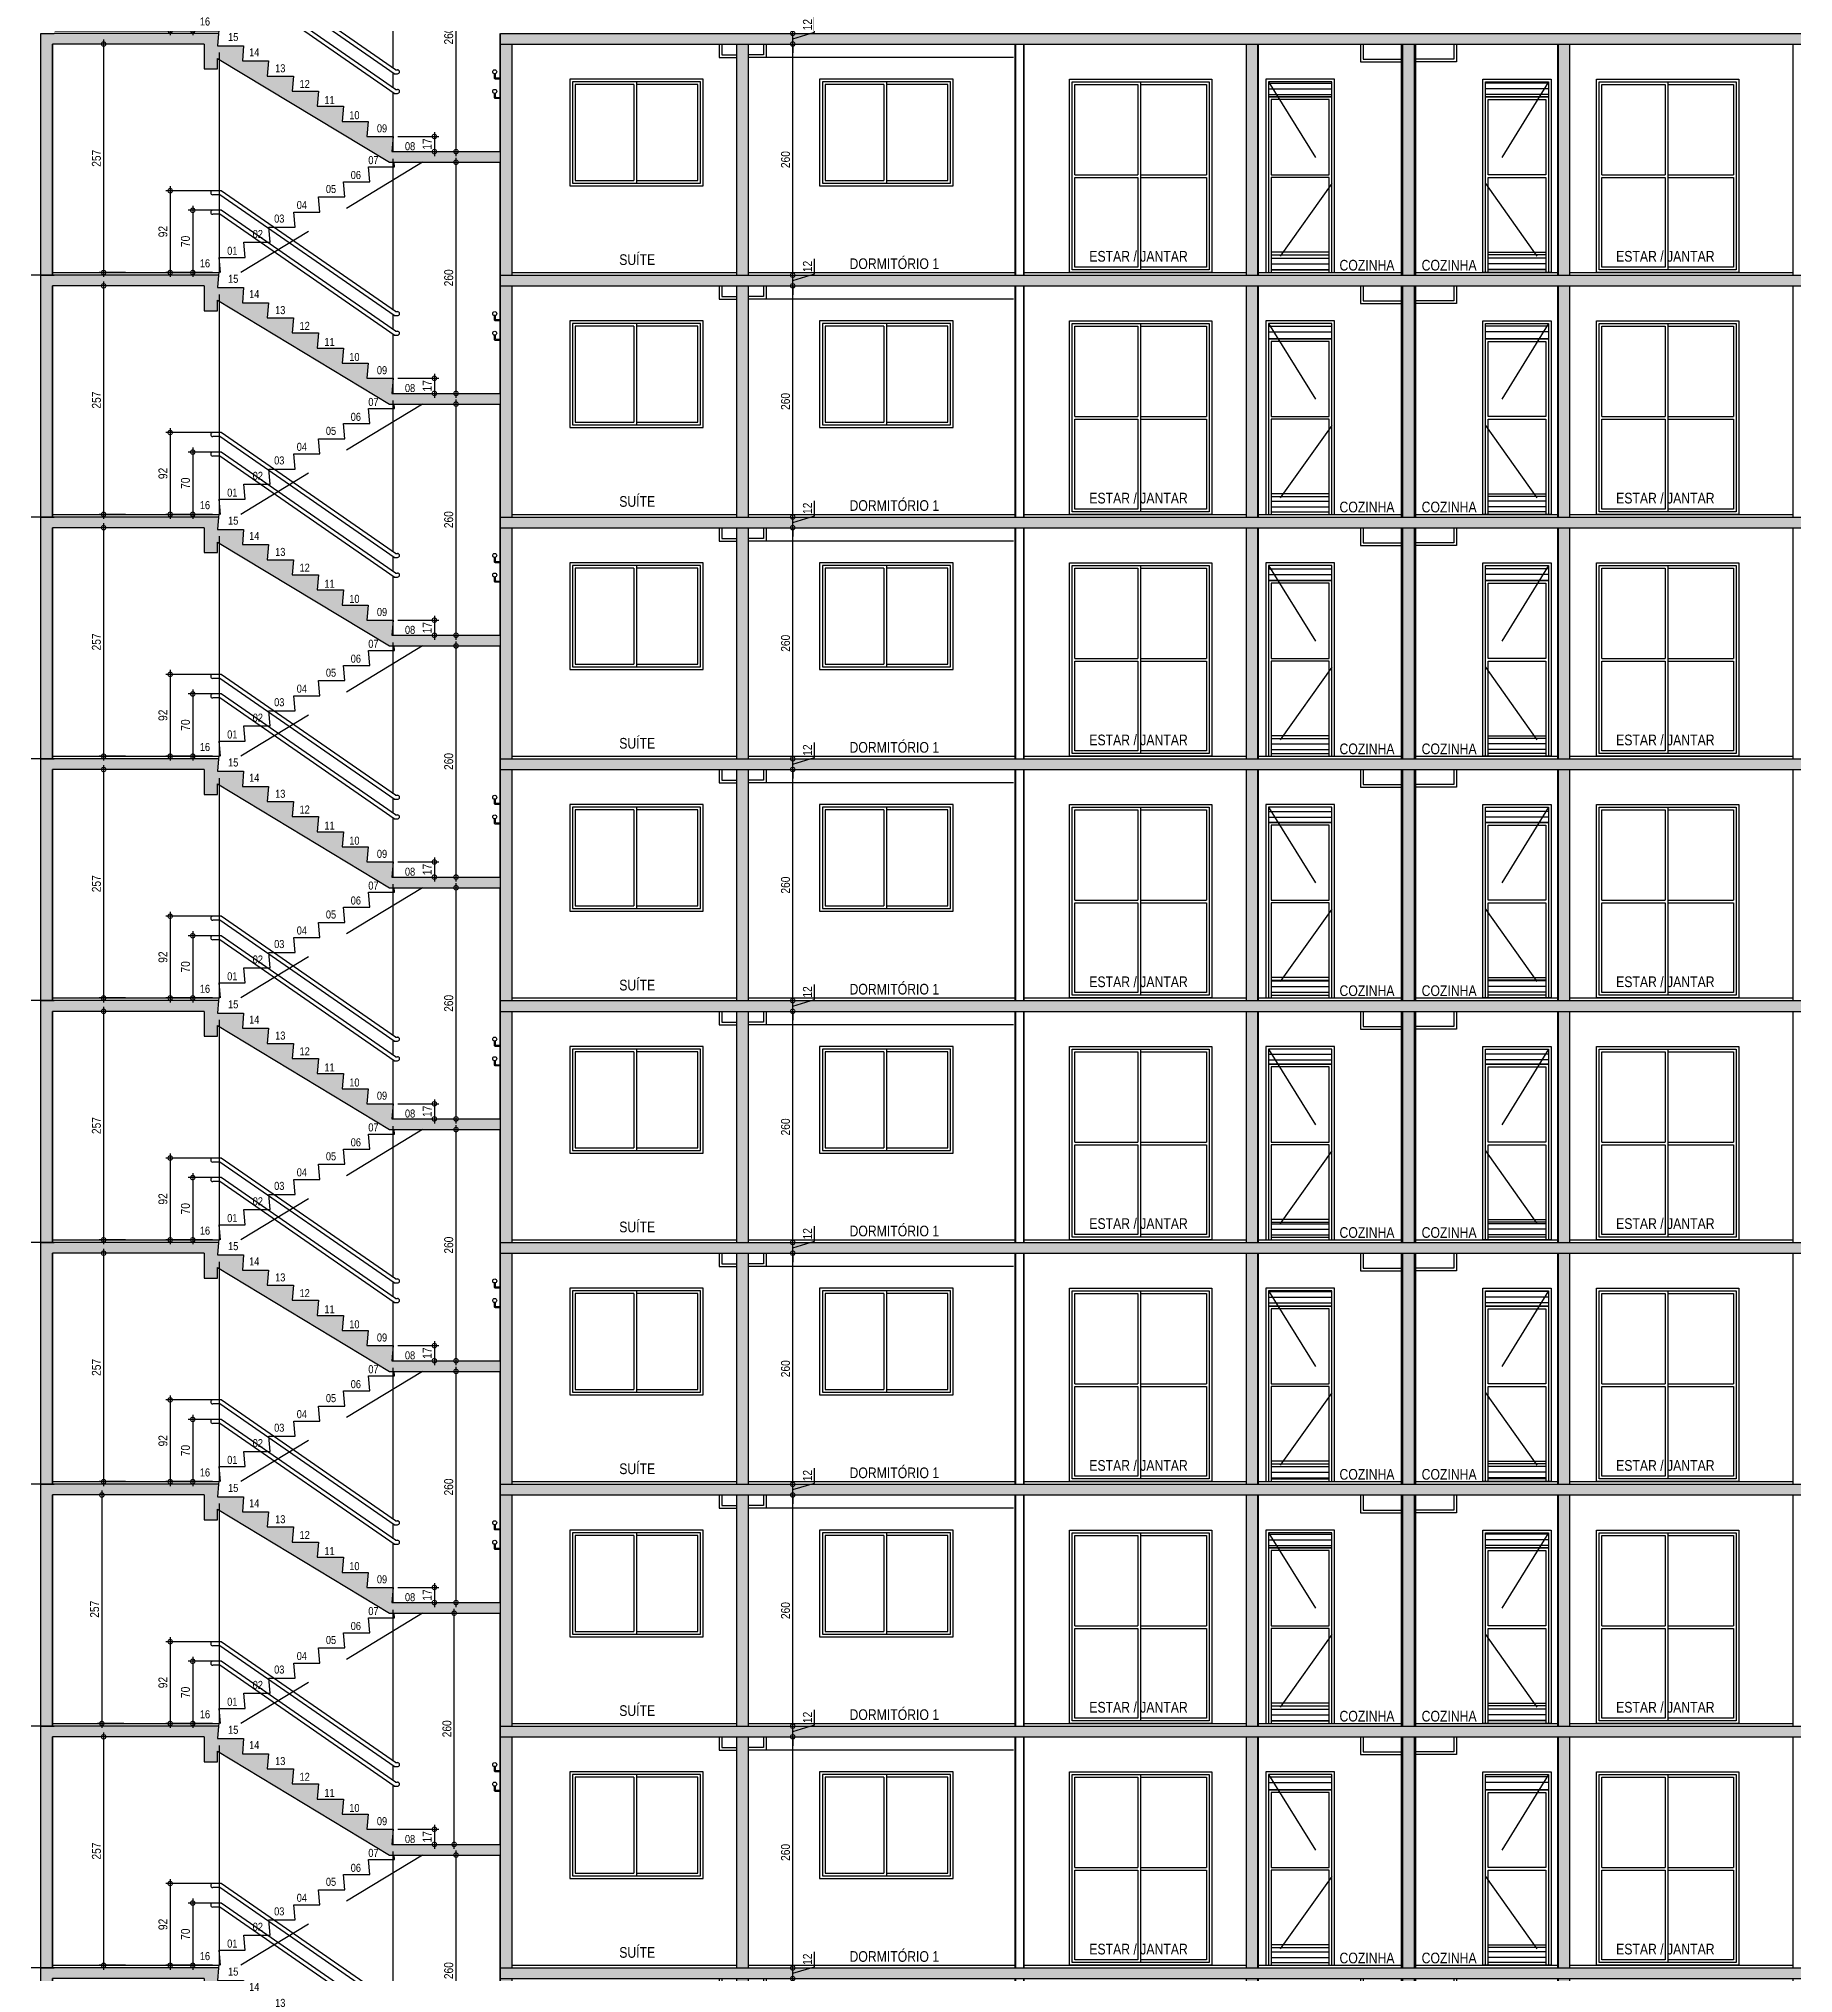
# Model space of a CAD drawing. Header units: metres. Extents: x -9086 to -7768, y 20 to 184.
# Drawn here: x -9022.04 to -9002.3, y 41.68 to 63.44 of the extents above; entities that cross this region are included whole.
import ezdxf
from ezdxf.enums import TextEntityAlignment as Align

# ---------------------------------------------------------------- set-up
doc = ezdxf.new("R2010")
doc.units = ezdxf.units.M
doc.linetypes.add('DASHEDX2', pattern=[1.5, 1, -0.5])
for name, color, linetype in [('ARQ-ALV ACAB', 4, 'Continuous'), ('ARQ-ALV OSSO', 5, 'Continuous'), ('ARQ-AUX1', 1, 'Continuous'), ('ARQ-CAX', 1, 'Continuous'), ('ARQ-DIM', 2, 'Continuous'), ('ARQ-DIM EMBASAM', 2, 'Continuous'), ('ARQ-EST', 2, 'Continuous'), ('ARQ-PRJ', 7, 'DASHEDX2'), ('ARQ-TXT', 2, 'Continuous'), ('ES-CORTE', 2, 'Continuous')]:
    doc.layers.add(name, color=color, linetype=linetype)
doc.styles.add('Adesa', font='ARIALN.TTF')
doc.styles.add('M50', font='ARIALN.TTF', dxfattribs={"height": 0.15})
doc.dimstyles.new('ADESA 1-0050', dxfattribs={"dimtxt": 0.1, "dimasz": 0.1, "dimexe": 0.05, "dimexo": 0.05, "dimgap": 0.03, "dimtad": 1, "dimdec": 1, "dimlfac": 100, "dimzin": 12, "dimtxsty": 'Adesa', "dimblk": 'DOTSMALL', "dimcen": 1, "dimdle": 0.05, "dimclrd": 1, "dimclre": 1, "dimclrt": 256, "dimazin": 3, "dimtm": 1e-09, "dimtfac": 1, "dimtdec": 1, "dimtmove": 1, "dimatfit": 0, "dimldrblk": 'DOTSMALL', "dimfxl": 0.8, "dimtvp": 2, "dimtolj": 1, "dimtzin": 0, "dimarcsym": 0})

# ---------------------------------------------------------------- blocks, each defined once
blk = doc.blocks.new('V P 160x220')
at = {"layer": 'ARQ-CAX'}
for p, q in [((0.06, 1.1), (0.77, 1.1)), ((0.8, 1.1), (1.54, 1.1)), ((0.06, 1.07), (0.77, 1.07)), ((0.8, 1.07), (1.54, 1.07))]:
    blk.add_line(p, q, dxfattribs=at)
for points in [[(0, 2.175), (1.6, 2.175), (1.6, 0), (0, 0)], [(0.03, 2.145), (1.57, 2.145), (1.57, 0.03), (0.03, 0.03)]]:
    blk.add_lwpolyline(points, close=True, dxfattribs=at)
for points in [[(0.06, 1.1), (0.06, 2.115), (0.77, 2.115)], [(0.77, 2.115), (0.77, 1.1)], [(0.8, 2.145), (0.8, 0.03)], [(0.8, 2.115), (1.54, 2.115), (1.54, 1.1)], [(0.77, 0.06), (0.06, 0.06), (0.06, 1.07)], [(0.77, 1.07), (0.77, 0.06)], [(1.54, 1.07), (1.54, 0.06), (0.8, 0.06)]]:
    blk.add_lwpolyline(points, dxfattribs=at)
blk = doc.blocks.new('V J 150x120')
for points in [[(1.5, 1.2), (0, 1.2), (0, 0), (1.5, 0)], [(1.47, 1.17), (0.03, 1.17), (0.03, 0.03), (1.47, 0.03)]]:
    blk.add_lwpolyline(points, close=True)
for points in [[(0.72, 1.14), (0.06, 1.14), (0.06, 0.06), (0.72, 0.06)], [(0.72, 1.14), (0.72, 0.06)], [(0.75, 1.17), (0.75, 0.03)], [(0.75, 0.06), (1.44, 0.06), (1.44, 1.14), (0.75, 1.14)]]:
    blk.add_lwpolyline(points)
blk = doc.blocks.new('V P 80x220')
at = {"layer": 'ARQ-CAX'}
h = blk.add_hatch(dxfattribs=at)
h.set_pattern_fill('LINE', scale=0.02)
h.set_pattern_definition([(0, (0.74004, 2.16916), (0, 0.0635), [])])
h.paths.add_polyline_path([(0.74, 2.145), (0.03, 2.145), (0.03, 2), (0.74, 2)])
h.paths.add_polyline_path([(0.71, 0.2), (0.06, 0.2), (0.06, 0.03), (0.71, 0.03)])
for points in [[(0.77, 0), (0.77, 2.175), (0, 2.175), (0, 0)], [(0.74, 2.145), (0.03, 2.145), (0.03, 1.975), (0.74, 1.975)]]:
    blk.add_lwpolyline(points, close=True, dxfattribs=at)
for points in [[(0.74, 0), (0.74, 1.975), (0.03, 1.975), (0.03, 0)], [(0.71, 1.1), (0.71, 1.945), (0.06, 1.945), (0.06, 1.1)], [(0.06, 1.1), (0.71, 1.1)], [(0.06, 1.07), (0.06, 0)], [(0.71, 1.07), (0.06, 1.07)], [(0.71, 0), (0.71, 1.07)], [(0.71, 0.23), (0.06, 0.23)], [(0.06, 0.2), (0.71, 0.2)], [(0.06, 0.03), (0.71, 0.03)], [(0, 0), (0.77, 0)]]:
    blk.add_lwpolyline(points, dxfattribs=at)
at = {"layer": 'ARQ-PRJ'}
blk.add_lwpolyline([(0.03, 2.145), (0.74, 1), (0.03, 0)], dxfattribs=at)
blk = doc.blocks.new('_DotSmall')
at = {"color": 0, "linetype": 'ByBlock', "const_width": 0.5}
blk.add_lwpolyline([(-0.0625, 0, 1), (0.0625, 0, 1)], format="xyb", close=True, dxfattribs=at)
blk = doc.blocks.new('*D450')
at = {"layer": 'Defpoints', "color": 0, "transparency": 16777216}
for p in [(1.83, 3.45, 0), (1.558, 2.75), (1.83, 2.75, 0)]:
    blk.add_point(p, dxfattribs=at)
at = {"layer": 'ES-CORTE', "color": 1, "lineweight": -2, "transparency": 16777216}
for p, q in [((1.558, 3.5), (1.558, 2.7)), ((1.78, 3.45), (1.508, 3.45)), ((1.78, 2.75), (1.508, 2.75))]:
    blk.add_line(p, q, dxfattribs=at)
at = {"layer": 'ES-CORTE', "color": 1, "lineweight": -2, "transparency": 16777216, "xscale": 0.1, "yscale": 0.1, "zscale": 0.1}
for p, rotation in [((1.558, 3.45), 90), ((1.558, 2.75), 270)]:
    blk.add_blockref('_DotSmall', p, dxfattribs=dict(at, rotation=rotation))
at = {"layer": 'ES-CORTE', "transparency": 16777216, "insert": (1.476, 3.1), "char_height": 0.1, "attachment_point": 5, "rotation": 90, "style": 'Adesa'}
blk.add_mtext('\\A1;70', dxfattribs=at)
blk = doc.blocks.new('*D451')
at = {"layer": 'Defpoints', "color": 0, "transparency": 16777216}
for p in [(1.829, 3.67, 0), (1.304, 2.75), (1.829, 2.75, 0)]:
    blk.add_point(p, dxfattribs=at)
at = {"layer": 'ES-CORTE', "color": 1, "lineweight": -2, "transparency": 16777216}
for p, q in [((1.304, 3.72), (1.304, 2.7)), ((1.779, 3.67), (1.254, 3.67)), ((1.779, 2.75), (1.254, 2.75))]:
    blk.add_line(p, q, dxfattribs=at)
at = {"layer": 'ES-CORTE', "color": 1, "lineweight": -2, "transparency": 16777216, "xscale": 0.1, "yscale": 0.1, "zscale": 0.1}
for p, rotation in [((1.304, 3.67), 90), ((1.304, 2.75), 270)]:
    blk.add_blockref('_DotSmall', p, dxfattribs=dict(at, rotation=rotation))
at = {"layer": 'ES-CORTE', "transparency": 16777216, "insert": (1.223, 3.21), "char_height": 0.1, "attachment_point": 5, "rotation": 90, "style": 'Adesa'}
blk.add_mtext('\\A1;92', dxfattribs=at)
blk = doc.blocks.new('*D690')
at = {"layer": 'Defpoints', "color": 0, "transparency": 16777216}
for p in [(3.813, 1.56, 0), (3.813, 1.39, 0), (4.276, 1.39)]:
    blk.add_point(p, dxfattribs=at)
at = {"layer": 'ES-CORTE', "color": 1, "lineweight": -2, "transparency": 16777216}
for p, q in [((3.863, 1.56), (4.326, 1.56)), ((4.276, 1.61), (4.276, 1.34)), ((3.863, 1.39), (4.326, 1.39))]:
    blk.add_line(p, q, dxfattribs=at)
at = {"layer": 'ES-CORTE', "color": 1, "lineweight": -2, "transparency": 16777216, "xscale": 0.1, "yscale": 0.1, "zscale": 0.1}
for p, rotation in [((4.276, 1.56), 90), ((4.276, 1.39), 270)]:
    blk.add_blockref('_DotSmall', p, dxfattribs=dict(at, rotation=rotation))
at = {"layer": 'ES-CORTE', "transparency": 16777216, "insert": (4.195, 1.475), "char_height": 0.1, "attachment_point": 5, "rotation": 90, "style": 'Adesa'}
blk.add_mtext('\\A1;17', dxfattribs=at)
blk = doc.blocks.new('*D691')
at = {"layer": 'Defpoints', "color": 0, "transparency": 16777216}
for p in [(7.83, 2.6, 0), (8.307, 2.6), (7.83, 0, 0)]:
    blk.add_point(p, dxfattribs=at)
at = {"layer": 'ES-CORTE', "color": 1, "lineweight": -2, "transparency": 16777216}
for p, q in [((8.307, -0.05), (8.307, 2.65)), ((7.88, 2.6), (8.357, 2.6)), ((7.88, 0), (8.357, 0))]:
    blk.add_line(p, q, dxfattribs=at)
at = {"layer": 'ES-CORTE', "color": 1, "lineweight": -2, "transparency": 16777216, "xscale": 0.1, "yscale": 0.1, "zscale": 0.1}
for p, rotation in [((8.307, 2.6), 90), ((8.307, 0), 270)]:
    blk.add_blockref('_DotSmall', p, dxfattribs=dict(at, rotation=rotation))
at = {"layer": 'ES-CORTE', "transparency": 16777216, "insert": (8.226, 1.3), "char_height": 0.1, "attachment_point": 5, "rotation": 90, "style": 'Adesa'}
blk.add_mtext('\\A1;260', dxfattribs=at)
blk = doc.blocks.new('*D692')
at = {"layer": 'Defpoints', "color": 0, "transparency": 16777216}
for p in [(8.118, 2.72, 0), (8.307, 2.72), (8.118, 2.6)]:
    blk.add_point(p, dxfattribs=at)
at = {"layer": 'ES-CORTE', "color": 1, "lineweight": -2, "transparency": 16777216}
for p, q in [((8.553, 2.734), (8.553, 2.903)), ((8.168, 2.72), (8.357, 2.72)), ((8.307, 2.72), (8.307, 2.82)), ((8.307, 2.66), (8.553, 2.734)), ((8.307, 2.6), (8.307, 2.72)), ((8.307, 2.6), (8.307, 2.72)), ((8.168, 2.6), (8.357, 2.6)), ((8.307, 2.6), (8.307, 2.5))]:
    blk.add_line(p, q, dxfattribs=at)
at = {"layer": 'ES-CORTE', "color": 1, "lineweight": -2, "transparency": 16777216, "xscale": 0.1, "yscale": 0.1, "zscale": 0.1}
for p, rotation in [((8.307, 2.72), 270), ((8.307, 2.6), 90)]:
    blk.add_blockref('_DotSmall', p, dxfattribs=dict(at, rotation=rotation))
at = {"layer": 'ES-CORTE', "transparency": 16777216, "insert": (8.472, 2.818), "char_height": 0.1, "attachment_point": 5, "rotation": 90, "style": 'Adesa'}
blk.add_mtext('\\A1;12', dxfattribs=at)
blk = doc.blocks.new('*D1394')
at = {"layer": 'ARQ-DIM', "color": 1, "lineweight": -2, "transparency": 16777216}
for p, q in [((-9021.062, 44.34), (-9021.359, 44.34)), ((-9021.309, 44.39), (-9021.309, 41.72)), ((-9021.062, 41.77), (-9021.359, 41.77))]:
    blk.add_line(p, q, dxfattribs=at)
at = {"layer": 'Defpoints', "color": 0, "transparency": 16777216}
for p in [(-9021.012, 44.34, 0), (-9021.309, 41.77), (-9021.012, 41.77, 0)]:
    blk.add_point(p, dxfattribs=at)
at = {"layer": 'ARQ-DIM', "color": 1, "lineweight": -2, "transparency": 16777216, "xscale": 0.1, "yscale": 0.1, "zscale": 0.1}
for p, rotation in [((-9021.309, 44.34), 90), ((-9021.309, 41.77), 270)]:
    blk.add_blockref('_DotSmall', p, dxfattribs=dict(at, rotation=rotation))
at = {"layer": 'ARQ-DIM', "transparency": 16777216, "insert": (-9021.39, 43.055), "char_height": 0.1, "attachment_point": 5, "rotation": 90, "style": 'Adesa'}
blk.add_mtext('\\A1;257', dxfattribs=at)
blk = doc.blocks.new('*D1395')
at = {"layer": 'ARQ-DIM', "color": 1, "lineweight": -2, "transparency": 16777216}
for p, q in [((-9017.377, 43.01), (-9017.295, 43.01)), ((-9017.345, 40.36), (-9017.345, 43.06)), ((-9017.398, 40.41), (-9017.295, 40.41))]:
    blk.add_line(p, q, dxfattribs=at)
at = {"layer": 'Defpoints', "color": 0, "transparency": 16777216}
for p in [(-9017.427, 43.01, 0), (-9017.345, 43.01), (-9017.448, 40.41, 0)]:
    blk.add_point(p, dxfattribs=at)
at = {"layer": 'ARQ-DIM', "color": 1, "lineweight": -2, "transparency": 16777216, "xscale": 0.1, "yscale": 0.1, "zscale": 0.1}
for p, rotation in [((-9017.345, 43.01), 90), ((-9017.345, 40.41), 270)]:
    blk.add_blockref('_DotSmall', p, dxfattribs=dict(at, rotation=rotation))
at = {"layer": 'ARQ-DIM', "transparency": 16777216, "insert": (-9017.427, 41.71), "char_height": 0.1, "attachment_point": 5, "rotation": 90, "style": 'Adesa'}
blk.add_mtext('\\A1;260', dxfattribs=at)
blk = doc.blocks.new('*D1396')
at = {"layer": 'ARQ-DIM', "color": 1, "lineweight": -2, "transparency": 16777216}
for p, q in [((-9021.082, 47.06), (-9021.379, 47.06)), ((-9021.329, 47.11), (-9021.329, 44.44)), ((-9021.082, 44.49), (-9021.379, 44.49))]:
    blk.add_line(p, q, dxfattribs=at)
at = {"layer": 'Defpoints', "color": 0, "transparency": 16777216}
for p in [(-9021.032, 47.06, 0), (-9021.329, 44.49), (-9021.032, 44.49, 0)]:
    blk.add_point(p, dxfattribs=at)
at = {"layer": 'ARQ-DIM', "color": 1, "lineweight": -2, "transparency": 16777216, "xscale": 0.1, "yscale": 0.1, "zscale": 0.1}
for p, rotation in [((-9021.329, 47.06), 90), ((-9021.329, 44.49), 270)]:
    blk.add_blockref('_DotSmall', p, dxfattribs=dict(at, rotation=rotation))
at = {"layer": 'ARQ-DIM', "transparency": 16777216, "insert": (-9021.41, 45.775), "char_height": 0.1, "attachment_point": 5, "rotation": 90, "style": 'Adesa'}
blk.add_mtext('\\A1;257', dxfattribs=at)
blk = doc.blocks.new('*D1397')
at = {"layer": 'ARQ-DIM', "color": 1, "lineweight": -2, "transparency": 16777216}
for p, q in [((-9017.397, 45.73), (-9017.316, 45.73)), ((-9017.366, 43.08), (-9017.366, 45.78)), ((-9017.397, 43.13), (-9017.316, 43.13))]:
    blk.add_line(p, q, dxfattribs=at)
at = {"layer": 'Defpoints', "color": 0, "transparency": 16777216}
for p in [(-9017.447, 45.73, 0), (-9017.366, 45.73), (-9017.447, 43.13, 0)]:
    blk.add_point(p, dxfattribs=at)
at = {"layer": 'ARQ-DIM', "color": 1, "lineweight": -2, "transparency": 16777216, "xscale": 0.1, "yscale": 0.1, "zscale": 0.1}
for p, rotation in [((-9017.366, 45.73), 90), ((-9017.366, 43.13), 270)]:
    blk.add_blockref('_DotSmall', p, dxfattribs=dict(at, rotation=rotation))
at = {"layer": 'ARQ-DIM', "transparency": 16777216, "insert": (-9017.447, 44.43), "char_height": 0.1, "attachment_point": 5, "rotation": 90, "style": 'Adesa'}
blk.add_mtext('\\A1;260', dxfattribs=at)
blk = doc.blocks.new('*D1398')
at = {"layer": 'ARQ-DIM', "color": 1, "lineweight": -2, "transparency": 16777216}
for p, q in [((-9021.062, 49.78), (-9021.359, 49.78)), ((-9021.309, 49.83), (-9021.309, 47.16)), ((-9021.062, 47.21), (-9021.359, 47.21))]:
    blk.add_line(p, q, dxfattribs=at)
at = {"layer": 'Defpoints', "color": 0, "transparency": 16777216}
for p in [(-9021.012, 49.78, 0), (-9021.309, 47.21), (-9021.012, 47.21, 0)]:
    blk.add_point(p, dxfattribs=at)
at = {"layer": 'ARQ-DIM', "color": 1, "lineweight": -2, "transparency": 16777216, "xscale": 0.1, "yscale": 0.1, "zscale": 0.1}
for p, rotation in [((-9021.309, 49.78), 90), ((-9021.309, 47.21), 270)]:
    blk.add_blockref('_DotSmall', p, dxfattribs=dict(at, rotation=rotation))
at = {"layer": 'ARQ-DIM', "transparency": 16777216, "insert": (-9021.39, 48.495), "char_height": 0.1, "attachment_point": 5, "rotation": 90, "style": 'Adesa'}
blk.add_mtext('\\A1;257', dxfattribs=at)
blk = doc.blocks.new('*D1399')
at = {"layer": 'ARQ-DIM', "color": 1, "lineweight": -2, "transparency": 16777216}
for p, q in [((-9017.377, 48.45), (-9017.295, 48.45)), ((-9017.345, 45.8), (-9017.345, 48.5)), ((-9017.377, 45.85), (-9017.295, 45.85))]:
    blk.add_line(p, q, dxfattribs=at)
at = {"layer": 'Defpoints', "color": 0, "transparency": 16777216}
for p in [(-9017.427, 48.45, 0), (-9017.345, 48.45), (-9017.427, 45.85, 0)]:
    blk.add_point(p, dxfattribs=at)
at = {"layer": 'ARQ-DIM', "color": 1, "lineweight": -2, "transparency": 16777216, "xscale": 0.1, "yscale": 0.1, "zscale": 0.1}
for p, rotation in [((-9017.345, 48.45), 90), ((-9017.345, 45.85), 270)]:
    blk.add_blockref('_DotSmall', p, dxfattribs=dict(at, rotation=rotation))
at = {"layer": 'ARQ-DIM', "transparency": 16777216, "insert": (-9017.427, 47.15), "char_height": 0.1, "attachment_point": 5, "rotation": 90, "style": 'Adesa'}
blk.add_mtext('\\A1;260', dxfattribs=at)
blk = doc.blocks.new('*D1400')
at = {"layer": 'ARQ-DIM', "color": 1, "lineweight": -2, "transparency": 16777216}
for p, q in [((-9021.062, 52.5), (-9021.359, 52.5)), ((-9021.309, 52.55), (-9021.309, 49.88)), ((-9021.062, 49.93), (-9021.359, 49.93))]:
    blk.add_line(p, q, dxfattribs=at)
at = {"layer": 'Defpoints', "color": 0, "transparency": 16777216}
for p in [(-9021.012, 52.5, 0), (-9021.309, 49.93), (-9021.012, 49.93, 0)]:
    blk.add_point(p, dxfattribs=at)
at = {"layer": 'ARQ-DIM', "color": 1, "lineweight": -2, "transparency": 16777216, "xscale": 0.1, "yscale": 0.1, "zscale": 0.1}
for p, rotation in [((-9021.309, 52.5), 90), ((-9021.309, 49.93), 270)]:
    blk.add_blockref('_DotSmall', p, dxfattribs=dict(at, rotation=rotation))
at = {"layer": 'ARQ-DIM', "transparency": 16777216, "insert": (-9021.39, 51.215), "char_height": 0.1, "attachment_point": 5, "rotation": 90, "style": 'Adesa'}
blk.add_mtext('\\A1;257', dxfattribs=at)
blk = doc.blocks.new('*D1411')
at = {"layer": 'ARQ-DIM', "color": 1, "lineweight": -2, "transparency": 16777216}
for p, q in [((-9017.377, 51.17), (-9017.295, 51.17)), ((-9017.345, 48.52), (-9017.345, 51.22)), ((-9017.398, 48.57), (-9017.295, 48.57))]:
    blk.add_line(p, q, dxfattribs=at)
at = {"layer": 'Defpoints', "color": 0, "transparency": 16777216}
for p in [(-9017.427, 51.17, 0), (-9017.345, 51.17), (-9017.448, 48.57, 0)]:
    blk.add_point(p, dxfattribs=at)
at = {"layer": 'ARQ-DIM', "color": 1, "lineweight": -2, "transparency": 16777216, "xscale": 0.1, "yscale": 0.1, "zscale": 0.1}
for p, rotation in [((-9017.345, 51.17), 90), ((-9017.345, 48.57), 270)]:
    blk.add_blockref('_DotSmall', p, dxfattribs=dict(at, rotation=rotation))
at = {"layer": 'ARQ-DIM', "transparency": 16777216, "insert": (-9017.427, 49.87), "char_height": 0.1, "attachment_point": 5, "rotation": 90, "style": 'Adesa'}
blk.add_mtext('\\A1;260', dxfattribs=at)
blk = doc.blocks.new('*D1412')
at = {"layer": 'ARQ-DIM', "color": 1, "lineweight": -2, "transparency": 16777216}
for p, q in [((-9021.062, 55.22), (-9021.359, 55.22)), ((-9021.309, 55.27), (-9021.309, 52.6)), ((-9021.062, 52.65), (-9021.359, 52.65))]:
    blk.add_line(p, q, dxfattribs=at)
at = {"layer": 'Defpoints', "color": 0, "transparency": 16777216}
for p in [(-9021.012, 55.22, 0), (-9021.309, 52.65), (-9021.012, 52.65, 0)]:
    blk.add_point(p, dxfattribs=at)
at = {"layer": 'ARQ-DIM', "color": 1, "lineweight": -2, "transparency": 16777216, "xscale": 0.1, "yscale": 0.1, "zscale": 0.1}
for p, rotation in [((-9021.309, 55.22), 90), ((-9021.309, 52.65), 270)]:
    blk.add_blockref('_DotSmall', p, dxfattribs=dict(at, rotation=rotation))
at = {"layer": 'ARQ-DIM', "transparency": 16777216, "insert": (-9021.39, 53.935), "char_height": 0.1, "attachment_point": 5, "rotation": 90, "style": 'Adesa'}
blk.add_mtext('\\A1;257', dxfattribs=at)
blk = doc.blocks.new('*D1413')
at = {"layer": 'ARQ-DIM', "color": 1, "lineweight": -2, "transparency": 16777216}
for p, q in [((-9017.377, 53.89), (-9017.295, 53.89)), ((-9017.345, 51.24), (-9017.345, 53.94)), ((-9017.377, 51.29), (-9017.295, 51.29))]:
    blk.add_line(p, q, dxfattribs=at)
at = {"layer": 'Defpoints', "color": 0, "transparency": 16777216}
for p in [(-9017.427, 53.89, 0), (-9017.345, 53.89), (-9017.427, 51.29, 0)]:
    blk.add_point(p, dxfattribs=at)
at = {"layer": 'ARQ-DIM', "color": 1, "lineweight": -2, "transparency": 16777216, "xscale": 0.1, "yscale": 0.1, "zscale": 0.1}
for p, rotation in [((-9017.345, 53.89), 90), ((-9017.345, 51.29), 270)]:
    blk.add_blockref('_DotSmall', p, dxfattribs=dict(at, rotation=rotation))
at = {"layer": 'ARQ-DIM', "transparency": 16777216, "insert": (-9017.427, 52.59), "char_height": 0.1, "attachment_point": 5, "rotation": 90, "style": 'Adesa'}
blk.add_mtext('\\A1;260', dxfattribs=at)
blk = doc.blocks.new('*D1414')
at = {"layer": 'ARQ-DIM', "color": 1, "lineweight": -2, "transparency": 16777216}
for p, q in [((-9021.062, 57.94), (-9021.359, 57.94)), ((-9021.309, 57.99), (-9021.309, 55.32)), ((-9021.062, 55.37), (-9021.359, 55.37))]:
    blk.add_line(p, q, dxfattribs=at)
at = {"layer": 'Defpoints', "color": 0, "transparency": 16777216}
for p in [(-9021.012, 57.94, 0), (-9021.309, 55.37), (-9021.012, 55.37, 0)]:
    blk.add_point(p, dxfattribs=at)
at = {"layer": 'ARQ-DIM', "color": 1, "lineweight": -2, "transparency": 16777216, "xscale": 0.1, "yscale": 0.1, "zscale": 0.1}
for p, rotation in [((-9021.309, 57.94), 90), ((-9021.309, 55.37), 270)]:
    blk.add_blockref('_DotSmall', p, dxfattribs=dict(at, rotation=rotation))
at = {"layer": 'ARQ-DIM', "transparency": 16777216, "insert": (-9021.39, 56.655), "char_height": 0.1, "attachment_point": 5, "rotation": 90, "style": 'Adesa'}
blk.add_mtext('\\A1;257', dxfattribs=at)
blk = doc.blocks.new('*D1415')
at = {"layer": 'ARQ-DIM', "color": 1, "lineweight": -2, "transparency": 16777216}
for p, q in [((-9017.377, 56.61), (-9017.295, 56.61)), ((-9017.345, 53.96), (-9017.345, 56.66)), ((-9017.377, 54.01), (-9017.295, 54.01))]:
    blk.add_line(p, q, dxfattribs=at)
at = {"layer": 'Defpoints', "color": 0, "transparency": 16777216}
for p in [(-9017.427, 56.61, 0), (-9017.345, 56.61), (-9017.427, 54.01, 0)]:
    blk.add_point(p, dxfattribs=at)
at = {"layer": 'ARQ-DIM', "color": 1, "lineweight": -2, "transparency": 16777216, "xscale": 0.1, "yscale": 0.1, "zscale": 0.1}
for p, rotation in [((-9017.345, 56.61), 90), ((-9017.345, 54.01), 270)]:
    blk.add_blockref('_DotSmall', p, dxfattribs=dict(at, rotation=rotation))
at = {"layer": 'ARQ-DIM', "transparency": 16777216, "insert": (-9017.427, 55.31), "char_height": 0.1, "attachment_point": 5, "rotation": 90, "style": 'Adesa'}
blk.add_mtext('\\A1;260', dxfattribs=at)
blk = doc.blocks.new('*D1416')
at = {"layer": 'ARQ-DIM', "color": 1, "lineweight": -2, "transparency": 16777216}
for p, q in [((-9021.062, 60.66), (-9021.359, 60.66)), ((-9021.309, 60.71), (-9021.309, 58.04)), ((-9021.062, 58.09), (-9021.359, 58.09))]:
    blk.add_line(p, q, dxfattribs=at)
at = {"layer": 'Defpoints', "color": 0, "transparency": 16777216}
for p in [(-9021.012, 60.66, 0), (-9021.309, 58.09), (-9021.012, 58.09, 0)]:
    blk.add_point(p, dxfattribs=at)
at = {"layer": 'ARQ-DIM', "color": 1, "lineweight": -2, "transparency": 16777216, "xscale": 0.1, "yscale": 0.1, "zscale": 0.1}
for p, rotation in [((-9021.309, 60.66), 90), ((-9021.309, 58.09), 270)]:
    blk.add_blockref('_DotSmall', p, dxfattribs=dict(at, rotation=rotation))
at = {"layer": 'ARQ-DIM', "transparency": 16777216, "insert": (-9021.39, 59.375), "char_height": 0.1, "attachment_point": 5, "rotation": 90, "style": 'Adesa'}
blk.add_mtext('\\A1;257', dxfattribs=at)
blk = doc.blocks.new('*D1417')
at = {"layer": 'ARQ-DIM', "color": 1, "lineweight": -2, "transparency": 16777216}
for p, q in [((-9017.377, 59.33), (-9017.295, 59.33)), ((-9017.345, 56.68), (-9017.345, 59.38)), ((-9017.398, 56.73), (-9017.295, 56.73))]:
    blk.add_line(p, q, dxfattribs=at)
at = {"layer": 'Defpoints', "color": 0, "transparency": 16777216}
for p in [(-9017.427, 59.33, 0), (-9017.345, 59.33), (-9017.448, 56.73, 0)]:
    blk.add_point(p, dxfattribs=at)
at = {"layer": 'ARQ-DIM', "color": 1, "lineweight": -2, "transparency": 16777216, "xscale": 0.1, "yscale": 0.1, "zscale": 0.1}
for p, rotation in [((-9017.345, 59.33), 90), ((-9017.345, 56.73), 270)]:
    blk.add_blockref('_DotSmall', p, dxfattribs=dict(at, rotation=rotation))
at = {"layer": 'ARQ-DIM', "transparency": 16777216, "insert": (-9017.427, 58.03), "char_height": 0.1, "attachment_point": 5, "rotation": 90, "style": 'Adesa'}
blk.add_mtext('\\A1;260', dxfattribs=at)
blk = doc.blocks.new('*D1418')
at = {"layer": 'ARQ-DIM', "color": 1, "lineweight": -2, "transparency": 16777216}
for p, q in [((-9021.062, 63.38), (-9021.359, 63.38)), ((-9021.309, 63.43), (-9021.309, 60.76)), ((-9021.062, 60.81), (-9021.359, 60.81))]:
    blk.add_line(p, q, dxfattribs=at)
at = {"layer": 'Defpoints', "color": 0, "transparency": 16777216}
for p in [(-9021.012, 63.38, 0), (-9021.309, 60.81), (-9021.012, 60.81, 0)]:
    blk.add_point(p, dxfattribs=at)
at = {"layer": 'ARQ-DIM', "color": 1, "lineweight": -2, "transparency": 16777216, "xscale": 0.1, "yscale": 0.1, "zscale": 0.1}
for p, rotation in [((-9021.309, 63.38), 90), ((-9021.309, 60.81), 270)]:
    blk.add_blockref('_DotSmall', p, dxfattribs=dict(at, rotation=rotation))
at = {"layer": 'ARQ-DIM', "transparency": 16777216, "insert": (-9021.39, 62.095), "char_height": 0.1, "attachment_point": 5, "rotation": 90, "style": 'Adesa'}
blk.add_mtext('\\A1;257', dxfattribs=at)
blk = doc.blocks.new('*D1419')
at = {"layer": 'ARQ-DIM', "color": 1, "lineweight": -2, "transparency": 16777216}
for p, q in [((-9017.377, 62.05), (-9017.295, 62.05)), ((-9017.345, 59.4), (-9017.345, 62.1)), ((-9017.398, 59.45), (-9017.295, 59.45))]:
    blk.add_line(p, q, dxfattribs=at)
at = {"layer": 'Defpoints', "color": 0, "transparency": 16777216}
for p in [(-9017.427, 62.05, 0), (-9017.345, 62.05), (-9017.448, 59.45, 0)]:
    blk.add_point(p, dxfattribs=at)
at = {"layer": 'ARQ-DIM', "color": 1, "lineweight": -2, "transparency": 16777216, "xscale": 0.1, "yscale": 0.1, "zscale": 0.1}
for p, rotation in [((-9017.345, 62.05), 90), ((-9017.345, 59.45), 270)]:
    blk.add_blockref('_DotSmall', p, dxfattribs=dict(at, rotation=rotation))
at = {"layer": 'ARQ-DIM', "transparency": 16777216, "insert": (-9017.427, 60.75), "char_height": 0.1, "attachment_point": 5, "rotation": 90, "style": 'Adesa'}
blk.add_mtext('\\A1;260', dxfattribs=at)
blk = doc.blocks.new('*D1402')
at = {"layer": 'ARQ-DIM', "color": 1, "lineweight": -2, "transparency": 16777216}
for p, q in [((-9017.377, 64.77), (-9017.295, 64.77)), ((-9017.345, 62.12), (-9017.345, 64.82)), ((-9017.398, 62.17), (-9017.295, 62.17))]:
    blk.add_line(p, q, dxfattribs=at)
at = {"layer": 'Defpoints', "color": 0, "transparency": 16777216}
for p in [(-9017.427, 64.77, 0), (-9017.345, 64.77), (-9017.448, 62.17, 0)]:
    blk.add_point(p, dxfattribs=at)
at = {"layer": 'ARQ-DIM', "color": 1, "lineweight": -2, "transparency": 16777216, "xscale": 0.1, "yscale": 0.1, "zscale": 0.1}
for p, rotation in [((-9017.345, 64.77), 90), ((-9017.345, 62.17), 270)]:
    blk.add_blockref('_DotSmall', p, dxfattribs=dict(at, rotation=rotation))
at = {"layer": 'ARQ-DIM', "transparency": 16777216, "insert": (-9017.427, 63.47), "char_height": 0.1, "attachment_point": 5, "rotation": 90, "style": 'Adesa'}
blk.add_mtext('\\A1;260', dxfattribs=at)
blk = doc.blocks.new('CT AA TIPO')
at = {"layer": 'ARQ-EST'}
h = blk.add_hatch(color=8, dxfattribs=at)
h.dxf.hatch_style = 1
h.paths.add_polyline_path([(3.7723, 1.27), (5.02, 1.27), (5.02, 1.39), (3.8132, 1.39), (3.7982, 1.39), (3.8128, 1.56), (3.5178, 1.56), (3.5324, 1.73), (3.2374, 1.73), (3.2519, 1.9), (2.9569, 1.9), (2.9715, 2.07), (2.6765, 2.07), (2.6911, 2.24), (2.3961, 2.24), (2.4106, 2.41), (2.1156, 2.41), (2.1302, 2.58), (1.8352, 2.58), (1.8472, 2.72), (0, 2.72), (-0.15, 2.72), (-0.15, 0), (-0.02, 0), (-0.02, 2.6), (1.6856, 2.6), (1.6856, 2.32), (1.8356, 2.32), (1.8356, 2.4388)])
h = blk.add_hatch(color=8, dxfattribs=at)
h.dxf.hatch_style = 1
h.paths.add_polyline_path([(26.3999, 2.72), (5.02, 2.72), (5.02, 2.6), (26.3999, 2.6)])
h = blk.add_hatch(color=8, dxfattribs=at)
h.dxf.hatch_style = 1
h.paths.add_polyline_path([(5.1499, 2.6), (5.02, 2.6), (5.02, 0), (5.1499, 0)])
h.paths.add_polyline_path([(7.8099, 2.6), (7.68, 2.6), (7.68, 0), (7.8099, 0)])
h.paths.add_polyline_path([(13.54, 2.6), (13.41, 2.6), (13.41, 0), (13.54, 0)])
h.paths.add_polyline_path([(15.2999, 2.6), (15.1699, 2.6), (15.1699, 0), (15.2999, 0)])
h.paths.add_polyline_path([(17.05, 2.6), (16.92, 2.6), (16.92, 0), (17.05, 0)])
h.paths.add_polyline_path([(22.3199, 2.6), (22.19, 2.6), (22.19, 0), (22.3199, 0)])
h.paths.add_polyline_path([(26.3999, 2.6), (26.2699, 2.6), (26.2699, 0), (26.3999, 0)])
at = {"layer": 'ARQ-ALV ACAB'}
for p, q in [((0.005, 2.75, 0), (1.8498, 2.75, 0)), ((5.015, 1.39, 0), (5.015, 2.72, 0)), ((-0.015, 0, 0), (-0.015, 2.6, 0)), ((10.8099, 0, 0), (10.8099, 2.6, 0)), ((10.91, 0, 0), (10.91, 2.6, 0)), ((13.545, 0, 0), (13.545, 2.6, 0)), ((15.1549, 0, 0), (15.1549, 2.6, 0)), ((15.3149, 0, 0), (15.3149, 2.6, 0)), ((16.915, 0, 0), (16.915, 2.6, 0)), ((19.56, 0, 0), (19.56, 2.6, 0)), ((5.015, 0, 0), (5.015, 1.27, 0)), ((-0.015, 0.03, 0), (1.8532, 0.03, 0)), ((5.1499, 0.03, 0), (7.68, 0.03, 0)), ((7.8099, 0.03, 0), (10.8099, 0.03, 0)), ((10.91, 0.03, 0), (13.41, 0.03, 0)), ((13.555, 0.03, 0), (15.1549, 0.03, 0)), ((15.3149, 0.03, 0), (16.915, 0.03, 0)), ((17.05, 0.03, 0), (19.56, 0.03, 0))]:
    blk.add_line(p, q, dxfattribs=at)
at = {"layer": 'ARQ-ALV ACAB', "elevation": 0}
blk.add_lwpolyline([(1.8498, 2.75), (1.8472, 2.72)], dxfattribs=at)
at = {"layer": 'ARQ-ALV OSSO'}
for p, q in [((10.8149, 0, 0), (10.8149, 2.6, 0)), ((10.905, 0, 0), (10.905, 2.6, 0))]:
    blk.add_line(p, q, dxfattribs=at)
at = {"layer": 'ARQ-AUX1'}
for p, q in [((1.8539, 5.2241, 0), (1.8539, 3.6701, 0)), ((1.8778, 3.6701, 0), (1.7807, 3.6701, 0)), ((1.8641, 3.6251, 0), (1.7821, 3.6251, 0)), ((1.8539, 3.6251, 0), (1.8539, 3.4501, 0)), ((3.8254, 2.265, 0), (1.8641, 3.6251, 0)), ((3.8391, 2.31, 0), (1.8778, 3.6701, 0)), ((1.8778, 3.4501, 0), (1.7821, 3.4501, 0)), ((1.8641, 3.4051, 0), (1.7821, 3.4051, 0)), ((1.8539, 3.4051, 0), (1.8539, 2.75, 0)), ((3.8254, 2.045, 0), (1.8641, 3.4051, 0)), ((3.8391, 2.09, 0), (1.8778, 3.4501, 0)), ((3.8132, 2.3279), (3.8132, 2.72)), ((1.8532, 2.4241, 0), (1.8532, 0.03, 0)), ((10.7899, 2.45, 0), (7.8099, 2.45, 0)), ((3.8132, 2.1079), (3.8132, 2.2735)), ((3.8254, 2.265, 0), (3.8616, 2.265, 0)), ((3.8391, 2.31, 0), (3.863, 2.31, 0)), ((3.8132, 1.39), (3.8132, 2.0535)), ((3.8254, 2.045, 0), (3.8616, 2.045, 0)), ((3.8391, 2.09, 0), (3.8616, 2.09, 0))]:
    blk.add_line(p, q, dxfattribs=at)
blk.add_lwpolyline([(3.8132, 2.72), (3.8132, 4.03)], dxfattribs=at)
at = {"layer": 'ARQ-AUX1', "elevation": 0}
for points in [[(7.48, 2.6), (7.48, 2.45), (7.68, 2.45)], [(7.51, 2.6), (7.51, 2.48), (7.68, 2.48)], [(8.0099, 2.6), (8.0099, 2.45), (7.8099, 2.45)], [(7.9799, 2.6), (7.9799, 2.48), (7.8099, 2.48)], [(14.695, 2.6), (14.695, 2.4), (15.145, 2.4)], [(14.725, 2.6), (14.725, 2.43), (15.145, 2.43)], [(15.775, 2.6), (15.775, 2.4), (15.325, 2.4)], [(15.745, 2.6), (15.745, 2.43), (15.325, 2.43)]]:
    blk.add_lwpolyline(points, dxfattribs=at)
for points in [[(4.9495, 2.265), (4.9495, 2.22, 0.4142136), (4.9595, 2.21), (5.02, 2.21)], [(4.9595, 2.265), (4.9595, 2.23, 0.4142136), (4.9695, 2.22), (5.02, 2.22)], [(4.9495, 2.045), (4.9495, 2, 0.4142136), (4.9595, 1.99), (5.02, 1.99)], [(4.9595, 2.045), (4.9595, 2.01, 0.4142136), (4.9695, 2), (5.02, 2)]]:
    blk.add_lwpolyline(points, format="xyb", dxfattribs=at)
at = {"layer": 'ARQ-AUX1'}
for centre in [(4.9545, 2.2875, 0), (4.9545, 2.0675, 0)]:
    blk.add_circle(centre, 0.0225, dxfattribs=at)
for centre, start, end in [((1.7821, 3.6476, 0), 90, 270), ((1.7821, 3.4276, 0), 90, 270), ((3.8616, 2.2875, 0), 270, 90), ((3.8616, 2.0675, 0), 270, 90)]:
    blk.add_arc(centre, 0.0225, start, end, dxfattribs=at)
at = {"layer": 'ARQ-PRJ', "elevation": 0}
for points in [[(4.1418, 1.27), (2.0994, 0.03)], [(3.5482, 1.05), (3.5332, 1.22), (3.8282, 1.22)], [(3.8282, 1.22), (3.8238, 1.27)], [(2.9882, 0.71), (2.9732, 0.88), (3.2682, 0.88)], [(3.2682, 0.88), (3.2532, 1.05), (3.5482, 1.05)], [(2.7082, 0.54), (2.6932, 0.71), (2.9882, 0.71)], [(2.4282, 0.37), (2.4132, 0.54), (2.7082, 0.54)], [(2.1482, 0.2), (2.1332, 0.37), (2.4282, 0.37)], [(1.8682, 0.03), (1.8532, 0.2), (2.1482, 0.2)]]:
    blk.add_lwpolyline(points, dxfattribs=at)
at = {"layer": 'ES-CORTE'}
for p, q in [((-0.15, 0, 0), (-0.15, 2.72, 0)), ((-0.15, 2.72, 0), (0, 2.72, 0)), ((1.8472, 2.72, 0), (0, 2.72, 0)), ((5.02, 2.72, 0), (26.3999, 2.72, 0)), ((-0.02, 0, 0), (-0.02, 2.6, 0)), ((1.6856, 2.6, 0), (-0.02, 2.6, 0)), ((1.8356, 2.4388, 0), (3.7723, 1.27, 0)), ((5.02, 2.6, 0), (26.3999, 2.6, 0)), ((5.02, 0, 0), (5.02, 2.6, 0)), ((5.1499, 0, 0), (5.1499, 2.6, 0)), ((7.68, 0, 0), (7.68, 2.6, 0)), ((7.8099, 0, 0), (7.8099, 2.6, 0)), ((13.41, 0, 0), (13.41, 2.6, 0)), ((13.54, 0, 0), (13.54, 2.6, 0)), ((15.1699, 0, 0), (15.1699, 2.6, 0)), ((15.2999, 0, 0), (15.2999, 2.6, 0)), ((16.92, 0, 0), (16.92, 2.6, 0)), ((17.05, 0, 0), (17.05, 2.6, 0)), ((3.8132, 1.39, 0), (5.02, 1.39, 0)), ((3.7723, 1.27, 0), (5.02, 1.27, 0)), ((1.8532, 0, 0), (-31.7, 0, 0)), ((5.015, 0, 0), (26.3999, 0, 0))]:
    blk.add_line(p, q, dxfattribs=at)
at = {"layer": 'ES-CORTE', "elevation": 0}
for points in [[(1.8472, 2.72), (1.8352, 2.58), (2.1302, 2.58)], [(5.02, 2.6), (5.02, 2.72)], [(1.6856, 2.6), (1.6856, 2.32), (1.8356, 2.32), (1.8356, 2.4388)], [(2.1302, 2.58), (2.1156, 2.41), (2.4106, 2.41)], [(2.4106, 2.41), (2.3961, 2.24), (2.6911, 2.24)], [(2.6911, 2.24), (2.6765, 2.07), (2.9715, 2.07)], [(2.9715, 2.07), (2.9569, 1.9), (3.2519, 1.9)], [(3.2519, 1.9), (3.2374, 1.73), (3.5324, 1.73)], [(3.5324, 1.73), (3.5178, 1.56), (3.8128, 1.56)], [(3.8128, 1.56), (3.7982, 1.39), (3.8132, 1.39)]]:
    blk.add_lwpolyline(points, dxfattribs=at)
at = {"layer": 'ARQ-CAX'}
for name, p in [('V J 150x120', (5.8, 1.005, 0)), ('V J 150x120', (8.61, 1.005, 0)), ('V P 160x220', (11.42, 0.03, 0)), ('V P 80x220', (13.63, 0.0301, 0)), ('V P 160x220', (17.35, 0.03, 0))]:
    blk.add_blockref(name, p, dxfattribs=at)
at = {"layer": 'ARQ-CAX', "xscale": -1}
blk.add_blockref('V P 80x220', (16.84, 0.0301, 0), dxfattribs=at)
at = {"layer": 'ARQ-TXT'}
for s, height, style, p in [('16', 0.09, 'M50', (1.6953, 2.8535, 0)), ('15', 0.09, 'M50', (2.0128, 2.6785, 0)), ('14', 0.09, 'M50', (2.2497, 2.5074, 0)), ('13', 0.09, 'M50', (2.5421, 2.3274, 0)), ('12', 0.09, 'M50', (2.8169, 2.1508, 0)), ('11', 0.09, 'M50', (3.0964, 1.9693, 0)), ('10', 0.09, 'M50', (3.376, 1.7996, 0)), ('09', 0.09, 'M50', (3.6869, 1.6516, 0)), ('07', 0.09, 'M50', (3.5901, 1.2944, 0)), ('08', 0.09, 'M50', (4.0024, 1.4506, 0)), ('06', 0.09, 'M50', (3.3925, 1.1268, 0)), ('05', 0.09, 'M50', (3.1131, 0.9693, 0)), ('03', 0.09, 'M50', (2.5309, 0.6367, 0)), ('04', 0.09, 'M50', (2.7851, 0.7896, 0)), ('02', 0.09, 'M50', (2.29, 0.4636, 0)), ('01', 0.09, 'M50', (2.0026, 0.2744, 0)), ('SUÍTE', 0.12, 'Adesa', (6.5579, 0.1896)), ('DORMITÓRIO 1', 0.12, 'Adesa', (9.4498, 0.1441)), ('ESTAR / JANTAR', 0.12, 'Adesa', (12.1971, 0.2147)), ('ESTAR / JANTAR', 0.12, 'Adesa', (18.123, 0.2147)), ('COZINHA', 0.12, 'Adesa', (14.7668, 0.1123)), ('COZINHA', 0.12, 'Adesa', (15.6908, 0.1123))]:
    blk.add_text(s, height=height, dxfattribs=dict(at, style=style)).set_placement(p, align=Align.MIDDLE)
at = {"layer": 'ES-CORTE'}
for base, p1, p2, picture, middle in [((1.304, 2.75, 0), (1.8292, 3.6701, 0), (1.8292, 2.75, 0), '*D451', (1.2229, 3.21, 0)), ((1.5575, 2.75, 0), (1.83, 3.4501, 0), (1.83, 2.75, 0), '*D450', (1.4765, 3.1, 0)), ((8.307, 2.72, 0), (8.1185, 2.6, 0), (8.1185, 2.72, 0), '*D692', (8.4724, 2.7637, 0)), ((8.307, 2.6, 0), (7.83, 0, 0), (7.83, 2.6, 0), '*D691', (8.2259, 1.3, 0)), ((4.2757, 1.39, 0), (3.8128, 1.56, 0), (3.8132, 1.39, 0), '*D690', (4.1955, 1.475, 0))]:
    dim = blk.add_linear_dim(base=base, p1=p1, p2=p2, angle=90, dimstyle='ADESA 1-0050', dxfattribs=at)
    dim.commit()
    dim.dimension.update_dxf_attribs({"geometry": picture, "text_midpoint": middle})
blk = doc.blocks.new('CTE ELEV')
at = {"layer": 'ARQ-AUX1'}
for p in [(-9021.8644, 60.78, 0), (-9021.8644, 58.06, 0), (-9021.8644, 58.06, 0), (-9021.8644, 55.34, 0), (-9021.8644, 52.62, 0), (-9021.8644, 49.9, 0), (-9021.8644, 47.18, 0), (-9021.8644, 44.46, 0), (-9021.8644, 41.74, 0), (-9021.8644, 39.02, 0)]:
    blk.add_blockref('CT AA TIPO', p, dxfattribs=at)
at = {"layer": 'ARQ-DIM'}
for base, p1, p2, picture, middle in [((-9017.3455, 64.77, 0), (-9017.4478, 62.17, 0), (-9017.427, 64.77, 0), '*D1402', (-9017.4266, 63.47, 0)), ((-9021.3087, 60.81, 0), (-9021.0115, 63.38, 0), (-9021.0115, 60.81, 0), '*D1418', (-9021.3898, 62.095, 0)), ((-9017.3455, 62.05, 0), (-9017.4478, 59.45, 0), (-9017.427, 62.05, 0), '*D1419', (-9017.4266, 60.75, 0)), ((-9021.3087, 58.09, 0), (-9021.0115, 60.66, 0), (-9021.0115, 58.09, 0), '*D1416', (-9021.3898, 59.375, 0)), ((-9017.3455, 59.33, 0), (-9017.4478, 56.73, 0), (-9017.427, 59.33, 0), '*D1417', (-9017.4266, 58.03, 0)), ((-9021.3087, 55.37, 0), (-9021.0115, 57.94, 0), (-9021.0115, 55.37, 0), '*D1414', (-9021.3898, 56.655, 0)), ((-9017.3455, 56.61, 0), (-9017.427, 54.01, 0), (-9017.427, 56.61, 0), '*D1415', (-9017.4266, 55.31, 0)), ((-9021.3087, 52.65, 0), (-9021.0115, 55.22, 0), (-9021.0115, 52.65, 0), '*D1412', (-9021.3898, 53.935, 0)), ((-9017.3455, 53.89, 0), (-9017.427, 51.29, 0), (-9017.427, 53.89, 0), '*D1413', (-9017.4266, 52.59, 0)), ((-9021.3087, 49.93, 0), (-9021.0115, 52.5, 0), (-9021.0115, 49.93, 0), '*D1400', (-9021.3898, 51.215, 0)), ((-9017.3455, 51.17, 0), (-9017.4478, 48.57, 0), (-9017.427, 51.17, 0), '*D1411', (-9017.4266, 49.87, 0)), ((-9021.3087, 47.21, 0), (-9021.0115, 49.78, 0), (-9021.0115, 47.21, 0), '*D1398', (-9021.3898, 48.495, 0)), ((-9017.3455, 48.45, 0), (-9017.427, 45.85, 0), (-9017.427, 48.45, 0), '*D1399', (-9017.4266, 47.15, 0)), ((-9021.3288, 44.49, 0), (-9021.0316, 47.06, 0), (-9021.0316, 44.49, 0), '*D1396', (-9021.4098, 45.775, 0)), ((-9017.3655, 45.73, 0), (-9017.447, 43.13, 0), (-9017.447, 45.73, 0), '*D1397', (-9017.4466, 44.43, 0)), ((-9021.3087, 41.77, 0), (-9021.0115, 44.34, 0), (-9021.0115, 41.77, 0), '*D1394', (-9021.3898, 43.055, 0)), ((-9017.3455, 43.01, 0), (-9017.4478, 40.41, 0), (-9017.427, 43.01, 0), '*D1395', (-9017.4266, 41.71, 0))]:
    dim = blk.add_linear_dim(base=base, p1=p1, p2=p2, angle=90, dimstyle='ADESA 1-0050', dxfattribs=at)
    dim.commit()
    dim.dimension.update_dxf_attribs({"geometry": picture, "text_midpoint": middle})

msp = doc.modelspace()

# ---------------------------------------------------------------- block references
at = {"layer": 'ARQ-DIM EMBASAM'}
msp.add_blockref('CTE ELEV', (0, 0), dxfattribs=at)

doc.saveas('drawing.dxf')
